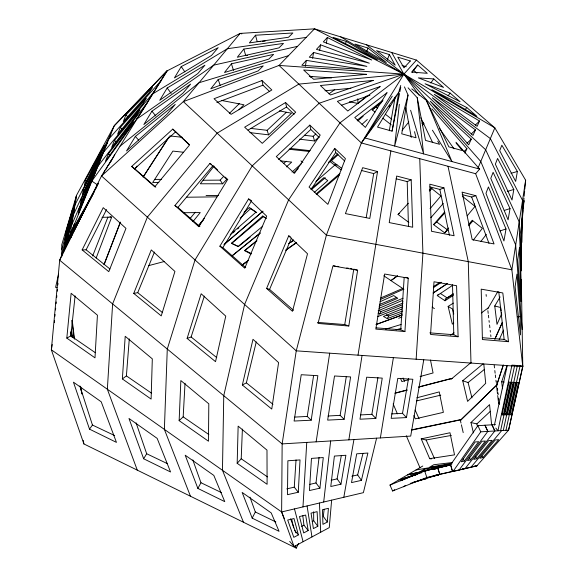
<?xml version="1.0" encoding="UTF-8"?>
<svg xmlns="http://www.w3.org/2000/svg" width="577" height="577" viewBox="0 0 577 577"><rect width="100%" height="100%" fill="white"/><g stroke="black" fill="none" stroke-linecap="round" stroke-linejoin="round"><path stroke-width="0.87" d="M331.631 500.151L329.265 527.609L294.075 546.57L281.634 511.943L282.146 443.901L296.246 350.838L326.402 235.099L361.382 142.959L403.9 74.137L416.45 60.087L494.85 127.849L525.64 180.226L524.818 189.126M521.06 264.259L522.538 200.363L490.356 138.581L403.9 74.137L366.431 44.761M237.176 463.302L238.142 426.136L266.985 450.11L267.101 484.291L237.176 463.302L241.208 458.773L242.39 429.079M179.144 420.655L180.853 380.568L208.809 403.813L208.47 441.21L179.144 420.655L183.176 416.846L185.037 383.251M298.28 492.253L300.026 459.919L287.88 460.778L287.483 494.677L298.28 492.253L294.277 487.161L296.03 459.912M302.975 506.909L306.748 442.4M408.242 278.157L384.643 274.032L375.829 329.099L404.931 331.537L408.242 278.157L405.84 277.285M416.147 359.226L422.919 253.159L419.753 158.668M404.931 331.537L400.741 329.792L404.181 277.58M122.367 378.938L125.209 336.304L152.314 358.858L151.109 399.075L122.367 378.938L126.399 375.901L129.291 338.887M327.303 522.019L328.407 508.308L322.42 509.751L322.947 524.342L327.303 522.019L323.308 516.415L324.151 509.267M54.353 322.521L54.519 320.733M54.938 316.261L55.103 314.472M55.515 310.008L55.68 308.219M56.099 303.747L56.265 301.959M56.676 297.494L56.849 295.705M57.26 291.234L57.426 289.445M57.844 284.98L58.01 283.192M521.882 221.171L522.207 217.608M522.452 214.94L522.863 210.49M523.022 208.708L523.433 204.258M523.599 202.477L524.003 198.026M524.168 196.245L524.659 190.908M521.882 223.782L524.017 200.601L522.473 210.771L521.731 242.578L521.601 235.409M66.817 338.108L71.137 293.289L97.426 315.186L94.996 357.848L66.817 338.108L70.82 335.886L75.104 295.864M319.925 488.171L323.286 457.561L311.465 458.39L309.445 490.537L319.925 488.171L315.994 482.956L319.052 457.424M399.356 104.286L394.654 146.017L408.026 95.054L404.455 86.903M323.69 502.026L330.671 440.951M66.932 243.508L67.184 241.734M311.191 420.215L317.862 375.692L301.237 374.718L294.104 421.037L311.191 420.215L307.252 416.428L294.674 417.099M316.146 441.831L329.691 353.174M344.108 419.306L350.6 376.925L334.516 375.98L327.657 420.106L344.108 419.306L340.149 415.353L328.032 416.003M525.64 180.226L511.864 269.798L522.791 366.691L508.582 430.139L476.782 465.927L452.974 471.539L480.778 431.834L508.582 430.139L522.827 365.897L511.979 365.126L497.937 430.788L495.816 428.084M83.239 189.667L82.482 194.499L101.263 154.102L83.239 189.667L84.877 190.41M85.273 180.305L84.538 185.029L104.192 145.418L85.273 180.305L86.86 181.084M307.252 416.428L313.592 375.591M79.02 209.069L78.227 214.139L95.176 172.126L79.02 209.069L80.528 209.653M81.155 199.253L80.376 204.2L98.256 163.002L81.155 199.253L82.626 199.866M348.861 439.847L362.053 355.439M348.796 326.027L357.639 270.245L353.773 269.134L344.743 324.562L348.796 326.027L318.006 323.43L332.958 265.932L357.639 270.245M340.149 415.353L346.294 376.593M358.007 355.158L390.889 150.9M375.836 418.433L382.241 378.115L366.683 377.199L359.983 419.205L375.836 418.433L371.884 414.315L360.43 414.935M408.026 95.054L401.722 133.814L416.046 137.773L414.524 131.679M380.366 437.929L393.391 357.639M52.226 344.498L51.36 349.806L83.896 443.944L296.268 548.15L298.54 543.469M70.033 235.221L76.539 195.314L114.282 125.721L166.796 71.029L240.126 33.408L314.479 28.85L416.45 60.087M371.884 414.315L377.921 377.567M377.553 171.564L369.792 218.423L345.414 213.598L362.659 167.683L377.553 171.564L373.694 173.576L361.469 170.467M70.509 234.572L70.805 232.805M406.453 417.589L412.858 379.269L397.791 378.375L391.17 418.339L406.453 417.589L402.515 413.32L391.718 413.904M366.222 217.5L373.694 173.576M284.295 518.528L281.634 511.943L51.36 349.806L59.676 260.22L101.516 175.971L183.335 101.61L279.023 65.439L361.382 142.959L398.736 92.342L377.502 127.113L392.086 131.145L398.736 92.342L400.719 85.483M340.957 484.211L345.897 455.275L334.393 456.075L330.78 486.512L340.957 484.211L337.112 478.874L341.259 455.909M423.763 359.76L410.716 436.089L282.146 443.901L59.676 260.22L74.354 224.078L75.919 224.403M513.811 189.451L512.008 200.031L495.362 164.171L497.59 158.437L513.811 189.451L507.349 191.449M517.367 171.463L515.672 181.423L499.718 150.669L501.846 145.216L517.367 171.463L511.042 173.331M305.334 66.326L306.351 60.383L364.347 69.651L301.865 65.273L306.351 60.383M402.515 413.32L408.516 378.512M506.007 228.968L503.937 240.991L485.964 193.302L488.416 186.948L506.007 228.968L500.079 230.937M510.032 208.578L508.099 219.851L490.782 178.365L493.119 172.335L510.032 208.578L504.248 210.439M312.59 58.327L313.607 52.471L366.849 66.398L309.286 57.188L313.607 52.471M389.295 130.748L395.115 97.232M343.82 497.28L353.946 439.537M319.586 50.617L320.61 44.847L369.309 63.189L316.441 49.391L320.61 44.847M326.337 43.174L327.361 37.483L371.739 60.022L323.336 41.869L327.361 37.483M73.842 226.718L74.354 224.078M392.086 131.145L399.536 93.46M399.883 91.707L400.748 87.329M494.41 425.177L507.212 365.602M503.346 414.863L510.378 382.212L509.029 382.125L501.997 414.935L503.346 414.863L502.271 413.514M500.612 430.63L514.706 365.313M506.029 414.791L513.083 382.313L511.734 382.234L504.68 414.856L506.029 414.791L504.413 412.757M503.281 430.464L517.418 365.508M508.698 414.719L515.773 382.421L514.432 382.335L507.356 414.784L508.698 414.719L507.623 413.363M505.935 430.305L520.122 365.703M58.573 274.198L55.58 287.346L57.101 287.75M75.14 201.452L76.539 195.314L61.732 244.843L61.883 256.21M65.8 245.961L71.202 222.037L64.949 247.129M66.218 244.929L73.683 212.826M242.354 384.996L252.986 339.312L278.59 362.587L271.76 409.057L242.354 384.996L246.365 382.854L256.26 341.901M361.404 480.36L367.895 453.046L356.701 453.825L351.516 482.596L361.404 480.36L357.653 474.914L362.969 453.407M376.601 438.159L363.38 492.664L281.634 511.943M63.643 251.594L74.411 208.384M61.854 253.909L75.125 203.984M474.683 203.89L474.186 205.693L462.35 196.281M61.789 249.358L75.832 199.628M65.352 233.562L72.76 208.773L65.389 235.791L65.352 233.562L67.047 234.038M187.107 338.41L201.164 293.765L225.766 316.138L215.538 361.664L187.107 338.41L191.11 336.982L204.337 296.124M496.581 385.616L503.303 365.053M503.252 365.234L496.537 385.782L497.482 393.802M502.531 388.768L501.68 381.786L506.981 365.652M345.407 43.838L346.294 41.421L333.102 37.397L377.416 59.813L346.294 41.421M366.799 51.238L367.989 48.042L355.014 44.083L386.33 62.504L367.989 48.042M96.164 258.006L111.671 217.168L109.976 216.692M387.246 60.102L389.338 54.563L376.572 50.661L395.18 65.179L389.338 54.563M103.975 264.598L120.362 222.087M104.286 264.179L120.341 222.462M92.666 255.928L107.949 217.039M125.865 115.068L123.334 121.48L149.248 92.594L152.544 87.379L125.865 115.068L127.928 116.792M114.434 140.442L111.686 147.373L136.468 115.487L140.009 109.861L114.434 140.442L116.41 141.906M120.261 127.51L117.621 134.174L142.981 103.824L146.392 98.407L120.261 127.51L122.151 128.996M108.375 153.9L105.504 161.106L129.695 127.618L133.374 121.761L108.375 153.9L110.431 155.336M73.798 231.175L92.003 195.942M76.705 224.713L78.039 221.402L93.813 192.48M79.561 218.351L80.874 215.098M70.372 234.385L100.304 160.139M70.841 237.753L72.219 234.334M96.345 187.561L97.354 185.066M133.734 293.404L151.282 249.913L174.932 271.435L161.243 315.9L133.734 293.404L137.723 292.669L162.49 312.597M91.808 181.084L114.282 125.721L167.417 70.545L140.406 113.82L91.808 181.084L97.441 184.828L98.501 183.371M137.723 292.669L154.463 252.048M288.695 235.863L307.512 253.765L292.489 311.328L266.596 288.442L288.695 235.863L290.26 236.534M478.037 168.008L494.85 127.849L340.704 36.885M293.462 310.253L269.574 289.38L291.464 238.041M71.721 224.893L103.932 151.21M501.673 313.859L497.006 324.375L494.749 305.998L500.093 296.96M494.907 338.98L502.278 322.579M494.85 339.153L502.214 322.759M499.148 339.839L503.548 330.094M464.911 153.143L466.93 148.707L431.848 108.822M471.286 139.144L468.697 144.834L430.312 101.249L471.286 139.144L467.017 143.24M475.491 129.919L472.989 135.407L432.317 97.78L475.491 129.919L471.286 133.972M479.537 121.019L477.129 126.32L434.293 94.361L479.537 121.019L475.398 125.021M73.358 214.803L107.466 142.497M82.136 249.906L103.225 207.67L125.974 228.384L108.779 271.666L82.136 249.906L86.103 249.819L109.947 268.997M74.967 204.943L110.914 134.008M86.103 249.819L106.557 209.559M252.192 518.139L242.145 492.426L271.219 512.939L279.059 531.33L252.192 518.139L255.33 511.979L249.956 497.15M62.525 253.216L95.522 188.83M96.337 187.244L98.371 183.27M103.261 173.727L104.891 170.547M65.316 246.329L94.332 191.376M106.103 169.191L108.209 165.217M402.27 308.897L383.445 316.441L387.275 318.619L388.638 316.03L402.739 310.996M378.022 313.123L379.551 313.989L380.878 311.544L403.056 303.062M68.064 239.563L93.157 193.432M95.277 189.537L96.128 187.979M108.462 165.484L111.469 159.973M197.868 488.423L185.195 455.21L213.829 475.419L224.763 501.629L197.868 488.423L200.969 482.725L192.79 459.869M70.762 232.913L94.916 189.956M95.796 188.39L96.676 186.833M110.726 161.841L114.679 154.809M487.673 308.904L497.763 291.702M181.243 66.571L174.42 77.924L211.535 55.45L218.178 47.675L181.243 66.571L184.856 71.88M167.179 87.985L159.771 100.275L197.788 73.582L204.9 65.223L167.179 87.985L171.16 93.351M151.931 111.195L143.861 124.531L182.988 93.106L190.626 84.091L151.931 111.195L155.776 115.934M135.35 136.439L126.529 150.965L167.013 114.174L175.242 104.423L135.35 136.439L138.581 140.067M248.593 198.928L266.675 216.144L244.771 268.19L219.866 246.184L248.593 198.928L251.659 200.76L222.852 247.612L245.73 267.598M143.644 458.758L128.974 418.462L157.16 438.376L170.561 471.979L143.644 458.758L146.681 453.746L136.085 422.84M389.1 107.077L390.03 105.562M91.714 195.711L93.012 193.62M166.796 71.029L101.516 175.971L296.246 350.838L522.791 366.691L521.312 279.441M135.025 169.14L136.965 166.097M143.046 177.103L168.333 137.953M143.449 176.612L169.227 136.72M392.252 96.143L365.053 137.99L479.653 169.09L475.65 173.713L511.864 269.798L326.402 235.099L183.335 101.61L240.126 33.408L241.85 33.863M334.732 148.332L309.041 187.071L327.88 204.352L345.428 158.596L334.732 148.332L335.706 152.516L344.527 160.904M310.989 189.559L335.706 152.516M450.449 464.997L477.893 425.682L495.484 424.585M89.507 429.144L73.452 382.176L101.213 401.801L116.453 442.379L89.507 429.144L92.443 425.04L79.842 385.905M412.065 72.428L417.698 64.999L427.297 73.322L411.675 72.053L417.698 64.999M430.759 83.016L433.753 78.919L443.533 87.394L418.347 77.888L433.753 78.919M448.084 95.84L450.11 93.092L460.071 101.725L425.076 83.766L450.11 93.092M464.297 461.081L478.672 441.722L475.181 441.96L461.254 461.78L464.297 461.081L463.151 458.881M459.011 470.118L487.825 431.401L484.983 425.235L487.825 431.401M465.228 109.601L466.779 107.531L476.927 116.323L431.863 89.687L466.779 107.531M473.255 240.169L482.35 228.355L472.238 220.248L468.805 224.381M214.002 166.097L200.32 183.782L222.614 183.803L226.876 179.195M97.765 166.4L147.553 102.374M480.8 241.503L486.353 234.428M470.536 459.912L485.401 441.044L481.946 441.275L467.521 460.605L470.536 459.912L469.404 457.705M464.99 468.704L494.806 430.976L492.015 424.787L494.806 430.976M243.84 49.059L237.32 57.238L278.951 47.891L283.473 43.412L243.84 49.059L245.708 55.543L247.468 55.298M255.503 35.219L249.379 42.914L288.55 37.245L292.864 32.983L255.503 35.219L257.191 41.551L260.739 41.356M402.133 130.301L408.841 121.942M218.207 79.489L210.778 88.786L258.244 70.856L263.235 65.886L218.207 79.489L220.205 85.432M231.435 63.787L224.482 72.5L268.86 59.078L273.613 54.361L231.435 63.787L233.497 70.423M192.963 221.59L200.248 212.567L183.738 212.725M444.571 212.004L433.558 224.619L444.643 232.812L448.574 227.965M422.097 123.673L423.215 122.295M198.214 225.917L204.438 218.301M198.661 225.621L203.191 220.075M438.405 294.263L437.279 295.597L445.011 300.747L446.144 299.369M190.165 218.409L195.271 212.235M467.19 215.856L475.203 206.155M209.985 163.37L227.374 179.93L198.906 226.732L174.925 205.549L209.985 163.37L211.182 164.272M422.328 125.49L424.03 123.442M103.485 152.306L154.427 91.361M476.71 458.744L492.073 440.366L488.647 440.597L473.724 459.429L476.71 458.744L475.599 456.537M470.911 467.305L501.723 430.557M174.925 205.549L177.918 207.417L212.978 165.635L217.5 169.876M468.661 225.809L472.714 221.034M430.089 208.622L440.922 195.935L431.106 188.052L429.281 190.035M430.831 217.731L443.208 203.515M482.826 457.59L498.687 439.696L495.29 439.926L479.869 458.275L482.826 457.59L482.098 456.111M433.558 224.619L436.695 221.994L444.903 212.79M108.988 138.754L161.041 80.766M408.884 222.455L398.065 214.442L408.35 203.241M203.14 180.248L220.147 180.125L223.826 176.201M429.519 191.074L431.971 188.463M238.965 109.738L243.963 104.769L221.316 100.412M229.321 113.474L239.368 103.571M497.064 384.809L460.388 420.445L460.994 423.056M460.518 420.222L497.215 384.563M473.421 432.894L470.969 422.544L489.556 404.628L491.604 424.744M463.836 151.672L466.93 148.707M249.841 132.609L268.608 134.845L291.529 113.207L279.47 110.892M309.82 125.101L276.296 156.619L294.508 173.324L320.213 135.076L309.82 125.101L310.779 129.457L319.232 137.506M250.714 128.404L267.129 130.308L286.329 112.313M278.626 159.548L310.779 129.457M470.969 422.544L476.869 423.907L490.421 411.264M328.378 162.469L337.653 153.929M244.057 212.314L249.343 207.482L256.101 212.062L230.252 234.522M362.031 124.329L367.311 119.511M331.443 160.774L338.093 154.723M172.775 129.104L189.516 145.051L154.78 186.847L131.671 166.443L172.775 129.104L189.256 144.495M131.671 166.443L134.672 168.722L175.711 131.765M240.119 218.171L250.721 208.614M357.848 121.019L363.171 116.215M286.351 166.904L291.71 162.108L280.278 160.86M293.513 172.869L298.172 168.693M283.516 163.608L286.214 161.221M291.984 172.061L301.382 163.745M299.571 139.194L314.544 140.968L318.482 137.485M304.353 135.285L313.188 136.302L315.828 133.979M311.291 188.729L323.87 177.666L327.779 180.623L314.249 192.444M315.9 181.582L334.775 165.13L336.802 164.712L334.775 165.13M349.366 101.754L358.021 103.478L366.669 95.977M231.42 243.249L238.373 246.545L231.42 243.249L262.73 216.029L266.12 218.33M444.643 232.812L447.153 230.634M316.124 193.937L339.94 173.396M311.306 189.746L325.291 177.73M224.626 244.028L262.946 211.182M223.883 244.72L262.888 211.269M316.78 194.326L339.254 175.163M375.014 112.089L372.194 109.875L382.414 101.235M232.755 233.029L234.81 231.29M237.551 228.975L238.921 227.821M231.86 243.292L263.386 216.627L266.105 218.423M451.07 379.269L470.983 362.572M372.194 109.875L381.008 103.088M483.814 364.152L485.704 383.308L467.594 401.397L462.704 380.733L483.05 363.849M237.912 246.617L262.643 226.285M244.533 250.634L245.023 250.432L251.529 253.685L251.017 254.003L244.533 250.634L256.902 240.45M232.271 255.661L260.22 233.007M232.221 255.762L260.169 233.101M462.704 380.733L468.098 382.544L484.435 369.367M120.066 146.147L199.072 82.713L288.478 55.688M239.066 245.99L250.129 237.147M245.023 250.432L256.787 241.035M357.156 120.167L383.013 100.174M398.065 214.442L399.313 213.476M521.586 295.525L519.228 221.907L485.668 149.782L403.9 74.137L340.012 122.843L288.615 199.844L244.612 304.468L223.761 395.692L222.462 470.277L243.465 522.235M241.828 265.333L248.254 260.429M242.484 264.901L248.197 260.537M243.833 263.92L247.403 261.237M453.774 323.077L452.346 324.13L448.134 306.416L453.371 303.091M328.991 93.856L334.775 89.579M288.536 243.624L293.563 239.967M450.587 335.208L454.012 332.799M481.369 312.936L488.755 307.512M397.452 275.878L390.968 280.573L383.777 275.799M397.416 275.95L390.932 280.638L403.936 289.265M285.55 250.223L296.513 242.383M290.721 242.499L293.614 240.465M286.221 249.978L296.463 242.766M137.001 118.927L213.714 65.129L297.523 46.355M433.356 287.721L441.376 282.276M437.279 295.597L452.7 285.254M433.255 292.921L447.427 283.48M433.212 292.986L447.391 283.552M433.421 286.639L440.027 282.268M445.011 300.747L453.306 295.366M310.433 77.325L311.912 76.373M445.083 299.095L453.342 293.837M453.356 294.147L447.276 297.984L440.237 293.383M152.523 93.979L227.367 48.735L306.178 37.411M285.586 102.511L244.641 127.192L262.261 143.341L295.691 112.212L285.586 102.511L286.538 107.026L294.119 114.253M248.031 130.121L286.538 107.026M403.366 486.757L405.552 485.459M417.373 474.179L398.736 479.963L389.98 485.069L392.584 490.991L394.747 489.707M426.252 470.933L414.899 473.58L410.543 476.126L419.616 473.299M424.456 469.101L420.179 471.597L448.329 465.055L424.456 469.101L425.004 470.601M416.017 469.959L422.782 466.021M301.648 526.368L303.935 525.142L302.817 515.809M312.2 521.543L313.7 520.742L313.636 511.799M308.197 530.544L303.682 532.939L299.47 516.559L305.659 515.059L308.197 530.544L303.935 525.142M317.833 526.246L313.398 528.604L311.046 513.126L317.126 511.655L317.833 526.246L313.7 520.742M298.396 534.908L293.801 537.346L287.692 520.05L293.989 518.528L298.396 534.908L294.566 530.292M380.055 301.735L393.702 295.554L397.719 298.28L379.111 306.25M396.154 178.798L407.211 181.611L411.192 179.822L412.706 227.237L389.223 222.592L396.68 176.05L411.192 179.822M380.301 299.55L403.229 289.394M380.834 297.912L402.962 288.334M378.159 310.772L401.664 300.747L402.998 301.656M379.067 308.269L403.071 298.222M389.98 485.069L424.636 470.846L437.705 467.86L439.797 474.417L413.233 482.3M379.63 304.404L396.709 297.429M379.551 313.989L402.414 304.793M392.584 490.991L426.821 477.446L477.215 465.682M377.675 316.6L402.739 306.748M429.908 186.898L439.854 189.429L443.951 187.871L454.099 235.733L431.452 231.262L429.807 184.186L443.951 187.871M262.023 80.542L214.031 98.725L231.081 114.354L271.839 89.969L262.023 80.542L262.961 85.194L269.711 91.635M216.837 102.562L262.961 85.194M387.275 318.619L402.119 313.03M398.613 318.28L401.917 317.04M376.139 324.469L402.263 314.927M376.11 324.526L402.227 314.984M341.505 105.202L369.893 95.284M522.163 329.546L515.679 244.994L480.771 161.481L403.9 74.137L319.182 103.233L252.221 165.887L195.026 259.938L167.28 349.063L164.373 429.382L190.468 496.234M462.213 194.637L471.661 197.038L475.866 195.711L494.056 243.941L472.202 239.628L462.076 192.119L475.866 195.711M437.705 467.86L432.62 469.44L450.594 464.911L452.512 471.452L440.294 474.128M417.178 474.409L405.169 478.153L400.712 480.749L418.39 473.508L421.643 472.758M417.459 474.143L398.822 479.927L407.412 474.921L450.594 464.911M385.595 329.186L401.065 324.498M428.112 477.655L432.31 476.407M410.24 483.418L426.937 478.47L420.525 479.97M396.111 329.849L401.253 328.356M408.797 379.659L401.866 381.57L400.503 378.404M420.063 376.55L433.067 372.958L430.485 360.034M148.758 265.608L164.387 261.482M416.825 397.798L439.248 391.906L443.374 412.353L415.289 418.859L413.904 415.635M394.755 393.139L406.843 390.009M418.924 386.878L451.726 378.389M395.295 393.218L407.384 390.074M418.606 387.153L452.289 378.397M416.688 400.885L440.763 395.13M433.882 476.039L438.607 474.936L431.776 476.422M434.986 468.899L436.731 468.495L435.13 468.863M286.776 488.885L294.277 487.161M309.856 484.37L315.994 482.956M331.148 480.244L337.112 478.874M351.855 476.249L357.653 474.914M435.051 475.275L438.542 474.51M421.21 438.866L449.988 432.757L454.525 454.856L429.677 458.665L421.21 438.866L426.1 439.984L451.358 435.411M411.509 430.132L461.297 419.724M411.798 429.786L461.6 419.436M451.784 463.389L429.634 467.168L433.825 464.716L452.57 462.523M451.921 463.922L415.93 469.981L407.506 474.893L450.666 464.889L452.512 471.452M462.328 468.957L464.983 468.538M474.121 466.194L476.782 465.927M324.966 90.791L350.881 88.245M419.09 95.219L403.9 74.137L298.857 84.105L217.154 133.164L147.366 217.14L112.616 303.928L107.351 389.23L137.276 470.132M262.506 41.255L265.168 41.111M517.547 316.78L520.23 316.665L520.497 334.898L515.095 286.834L516.949 274.125L520.23 316.665M101.992 217.313L111.671 217.168M186.357 197.233L216.865 196.844M154.398 179.418L161.437 179.382M206.076 195.56L218.64 195.466M158.819 182.556L152.681 182.541L172.884 151.095L183.443 152.249M309.258 76.373L331.602 77.888M403.9 74.137L279.023 65.439L314.479 28.85L403.9 74.137L391.675 52.5M376.103 327.844L400.741 329.792M429.851 332.857L453.789 334.732L458.088 336.759L456.58 285.723L434.012 281.764L430.55 334.458L458.088 336.759M482.401 337.718L504.132 339.406L508.503 341.707L502.819 292.957L481.204 289.156L482.401 339.543L508.503 341.707M317.552 322.399L344.743 324.562M289.099 149.263L309.351 151.47M169.753 135.92L182.274 137.297M289.964 148.404L310.202 150.676M501.68 381.786L504.19 382.118M429.677 458.665L431.408 458.917M333.556 265.737L335.316 266.033M337.069 266.329L338.829 266.624M346.741 267.959L348.501 268.255M350.253 268.55L352.013 268.839M494.749 305.998L500.685 307.498L501.153 310.967M361.382 142.959L475.65 173.713M402.082 65.475L406.266 66.737M266.596 288.442L269.574 289.38M92.443 425.04L114.672 435.57M219.866 246.184L222.852 247.612M146.681 453.746L167.28 463.591M200.969 482.725L221.539 492.643M255.33 511.979L275.864 521.954M378.57 310.275L380.878 311.544M386.33 314.768L388.638 316.03M448.134 306.416L452.491 308.991L453.767 314.003M249.949 208.283L256.736 212.754M432.166 307.108L434.394 308.601M70.82 335.886L95.299 352.677M126.399 375.901L151.455 393.117M183.176 416.846L208.831 434.517M241.208 458.773L267.476 476.912M436.695 221.994L447.788 230.093M331.075 160.5L341.829 168.405M329.77 161.409L341.223 169.977M300.949 160.904L302.875 162.361M376.175 107.084L377.589 108.18M385.342 114.217L391.682 119.15M411.74 88.887L426.403 100.42L448.863 146.861L462.682 150.684L456.198 143.262M382.76 118.177L391.22 124.827M191.11 336.982L216.772 357.646M246.365 382.854L272.971 404.297M413.759 70.437L416.947 73.214M134.672 168.722L155.797 187.179M177.918 207.417L199.894 226.624M262.73 216.029L263.386 216.627M225.239 177.146L227.821 179.57M408.076 87.812L417.243 97.744L425.509 140.391L439.573 144.286L437.734 141.206M455.931 142.252L479.653 169.09M289.697 541.399L294.075 546.57M439.429 128.483L454.063 148.83M220.147 180.125L222.614 183.803M432.418 130.178L451.928 161.56L426.403 100.42M420.828 117.802L432.663 142.634M477.893 425.682L480.778 431.834M403.071 377.993L404.556 381.26M415.137 410.045L419.097 418.772M426.1 439.984L434.517 458.6M406.28 435.707L420.013 467.832M393.139 403.9L397.387 413.839M295.273 545.683L296.268 548.15M414.899 473.58L415.498 475.08M290.599 518.824L295.878 532.845M471.661 197.038L488.979 243.364M424.636 470.846L426.821 477.446M267.129 130.308L268.608 134.845M437.784 467.839L439.797 474.417M410.615 110.265L423.605 153.879L417.243 97.744M313.188 136.302L314.544 140.968M294.465 508.914L303.098 541.709M468.098 382.544L471.957 397.878M476.869 423.907L477.511 426.468M461.391 424.795L463.208 432.627M291.731 519.401L293.635 527.926M448.004 166.27L468.279 261.648L470.983 363.07M439.854 189.429L449.418 235.279M81.076 389.619L81.876 393.896M405.826 107.755L411.293 137.376M83.254 440.424L83.896 443.944M71.31 329.467L72.695 337.451M70.61 332.244L71.368 336.615M71.029 331.119L72.096 337.3M80.643 386.633L81.898 393.817M307.072 505.942L311.969 536.935M501.384 312.698L501.738 315.302M71.858 320.365L74.007 338.194M72.248 320.415L74.498 339.132M497.691 395.577L498.636 403.597M497.475 388.371L497.684 390.16M497.994 392.836L498.196 394.618M498.615 398.18L498.816 399.969M499.127 402.645L499.336 404.427M486.086 294.53L486.296 296.304M487.882 310.693L488.192 313.376M488.402 315.157L488.719 317.84M489.029 320.523L489.238 322.312M489.556 324.988L489.866 327.671M490.183 330.354L490.392 332.136M490.702 334.819L490.912 336.607M494.186 365.219L494.503 367.881M494.814 370.542L495.124 373.204M495.333 374.978L495.643 377.639M495.96 380.301L496.17 382.068M496.905 381.902L497.114 383.676M498.766 291.681L504.132 339.406M357.769 98.826L358.021 103.478M319.456 503.021L320.689 532.232M407.211 181.611L408.458 226.076M452.512 284.8L453.789 334.732M520.908 255.243L521.146 269.618M521.824 223.357L521.089 255.409L521.356 270.894L520.194 234.284L521.824 223.357M519.48 247.8L517.742 259.571L520.944 301.562L519.48 247.8M71.728 217.572L65.122 244.836L65.086 242.564L71.728 217.572M72.248 213.151L65.259 240.292L65.223 238.041L72.248 213.151M517.129 382.436L510.018 414.712L511.359 414.647L518.463 382.522L517.129 382.436M386.994 92.767L365.378 127.394L354.776 117.528L386.994 92.767M410.355 60.974L403.979 67.834L397.784 57.137L410.355 60.974M380.092 86.572L347.772 111.022L337.379 101.357L380.092 86.572M373.247 80.427L330.527 94.981L320.343 85.519L373.247 80.427M366.46 74.325L313.628 79.273L303.646 69.997L366.46 74.325"/></g></svg>
